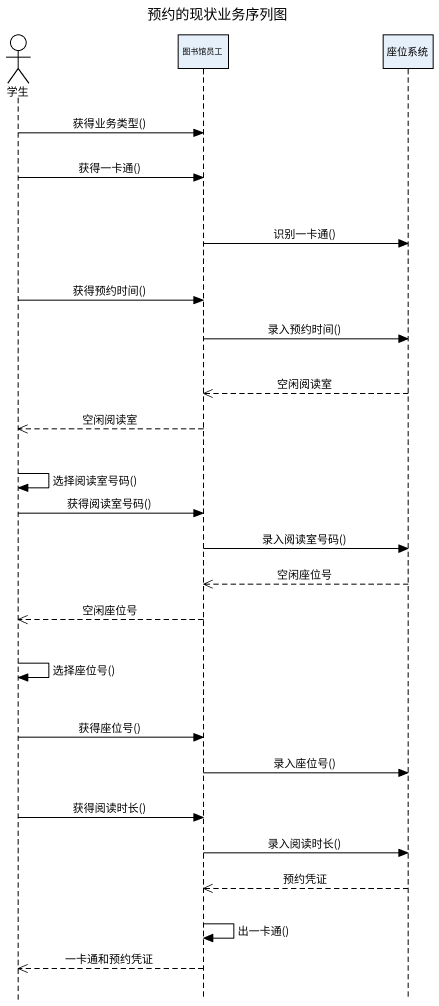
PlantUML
@startuml
title 预约的现状业务序列图
hide footbox
actor 学生
participant 图书馆员工
participant 座位系统

学生 -> 图书馆员工 : 获得业务类型()
学生 -> 图书馆员工 : 获得一卡通()
图书馆员工 -> 座位系统 : 识别一卡通()
学生 -> 图书馆员工 : 获得预约时间()
图书馆员工 -> 座位系统 : 录入预约时间()
座位系统 -->> 图书馆员工 : 空闲阅读室
图书馆员工 -->> 学生 : 空闲阅读室
学生 -> 学生 : 选择阅读室号码()
学生 -> 图书馆员工 : 获得阅读室号码()
图书馆员工 -> 座位系统 : 录入阅读室号码()
座位系统 -->> 图书馆员工 : 空闲座位号
图书馆员工 -->> 学生 : 空闲座位号
学生 -> 学生 : 选择座位号()
学生 -> 图书馆员工 : 获得座位号()
图书馆员工 -> 座位系统 : 录入座位号()
学生 -> 图书馆员工 : 获得阅读时长()
图书馆员工 -> 座位系统 : 录入阅读时长()
座位系统 -->> 图书馆员工 : 预约凭证
图书馆员工 -> 图书馆员工 : 出一卡通()
图书馆员工 -->> 学生 : 一卡通和预约凭证
@enduml
